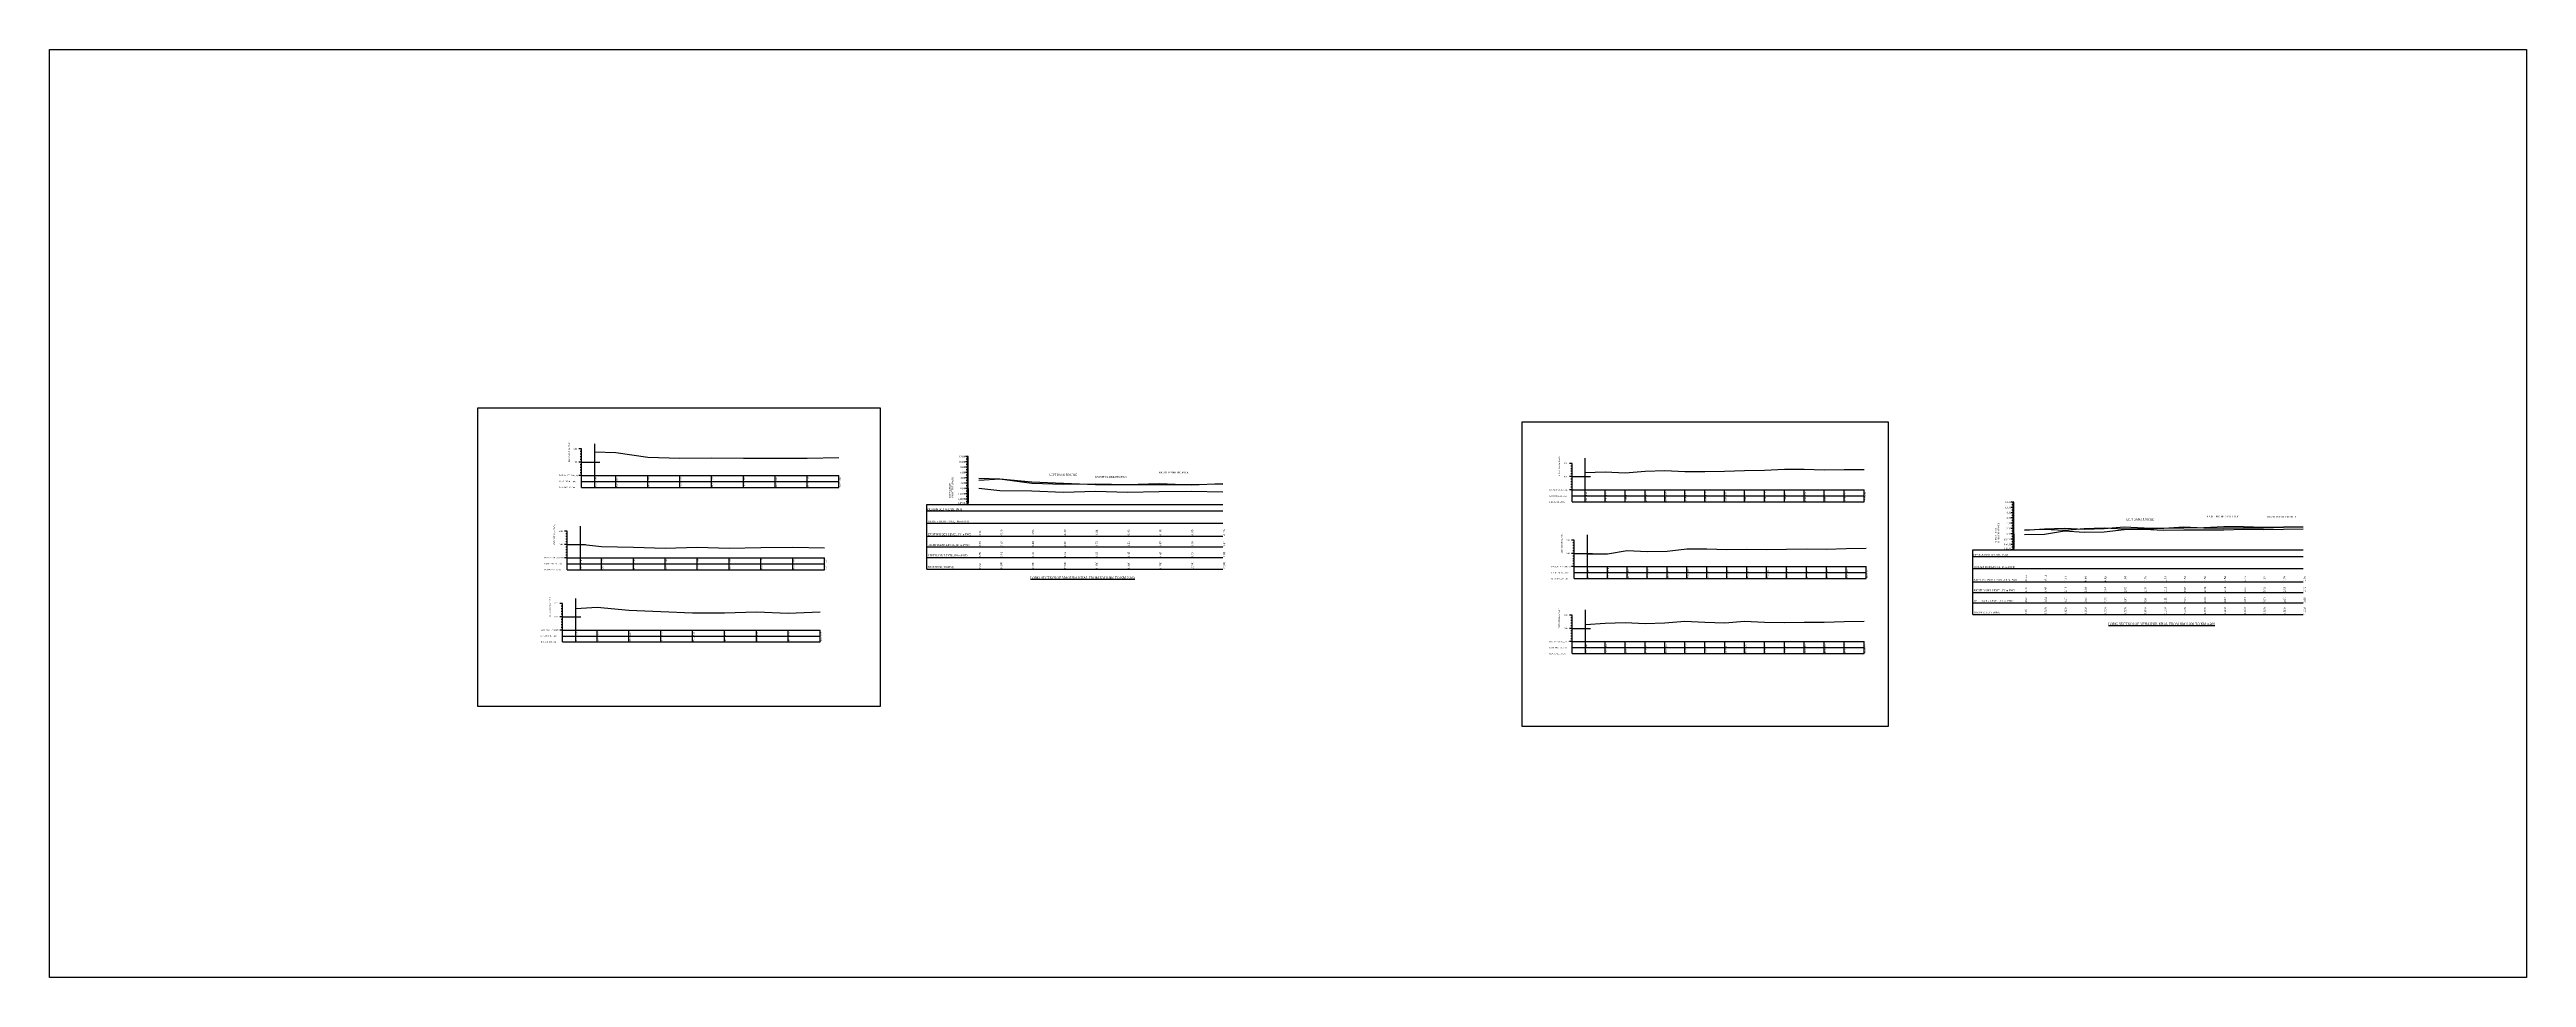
# Model space of a CAD drawing. Header units: metres. Extents: x -148477 to 168932, y -55673 to -2736.
# Drawn here: x -10640 to -9707, y -6251 to -5901 of the extents above; entities that cross this region are included whole.
import ezdxf
from ezdxf.enums import TextEntityAlignment as Align

# ---------------------------------------------------------------- set-up
doc = ezdxf.new("R2010")
doc.units = ezdxf.units.M
doc.styles.add('liza', font='times.ttf', dxfattribs={"height": 2})
doc.styles.get("Standard").update_dxf_attribs({"font": 'times.ttf'})

msp = doc.modelspace()

# ---------------------------------------------------------------- linework, layer by layer
at = {"color": 0, "linetype": 'Continuous', "lineweight": -3, "ltscale": 0.5}
for p, q in [((-10439.5178, -6051.7671), (-10440.5178, -6051.7671)), ((-10439.5178, -6052.7671), (-10440.0178, -6052.7671)), ((-10439.5178, -6053.7671), (-10440.0178, -6053.7671)), ((-10439.5178, -6054.7671), (-10440.0178, -6054.7671)), ((-10439.5178, -6066.2671), (-10439.5178, -6051.7671)), ((-10434.5178, -6061.7671), (-10434.5178, -6049.842)), ((-10061.3753, -6067.2292), (-10061.3753, -6055.3041)), ((-10439.5178, -6056.7671), (-10440.5178, -6056.7671)), ((-10439.5178, -6061.7671), (-10440.5178, -6061.7671)), ((-10439.5178, -6055.7671), (-10440.0178, -6055.7671)), ((-10439.5178, -6057.7671), (-10440.0178, -6057.7671)), ((-10439.5178, -6058.7671), (-10440.0178, -6058.7671)), ((-10439.5178, -6059.7671), (-10440.0178, -6059.7671)), ((-10439.5178, -6060.7671), (-10440.0178, -6060.7671)), ((-10439.5178, -6056.7671), (-10432.6054, -6056.7671)), ((-10439.5178, -6061.7671), (-10342.5178, -6061.7671)), ((-10439.5178, -6064.0171), (-10342.5178, -6064.0171)), ((-10434.5178, -6066.2671), (-10434.5178, -6061.7671)), ((-10426.5178, -6066.2671), (-10426.5178, -6061.7671)), ((-10414.5178, -6066.2671), (-10414.5178, -6061.7671)), ((-10402.5178, -6066.2671), (-10402.5178, -6061.7671)), ((-10390.5178, -6066.2671), (-10390.5178, -6061.7671)), ((-10378.5178, -6066.2671), (-10378.5178, -6061.7671)), ((-10366.5178, -6066.2671), (-10366.5178, -6061.7671)), ((-10354.5178, -6066.2671), (-10354.5178, -6061.7671)), ((-10342.5178, -6066.2671), (-10342.5178, -6061.7671)), ((-10066.3753, -6062.2292), (-10059.463, -6062.2292)), ((-10439.5178, -6066.2671), (-10342.5178, -6066.2671)), ((-10444.94, -6082.7756), (-10445.94, -6082.7756)), ((-10444.94, -6097.2756), (-10444.94, -6082.7756)), ((-10439.94, -6092.7756), (-10439.94, -6080.8505)), ((-10444.94, -6087.7756), (-10445.94, -6087.7756)), ((-10444.94, -6092.7756), (-10445.94, -6092.7756)), ((-10444.94, -6083.7756), (-10445.44, -6083.7756)), ((-10444.94, -6084.7756), (-10445.44, -6084.7756)), ((-10444.94, -6085.7756), (-10445.44, -6085.7756)), ((-10444.94, -6086.7756), (-10445.44, -6086.7756)), ((-10444.94, -6088.7756), (-10445.44, -6088.7756)), ((-10444.94, -6089.7756), (-10445.44, -6089.7756)), ((-10444.94, -6090.7756), (-10445.44, -6090.7756)), ((-10444.94, -6091.7756), (-10445.44, -6091.7756)), ((-10444.94, -6087.7756), (-10438.0277, -6087.7756)), ((-10444.94, -6092.7756), (-10347.94, -6092.7756)), ((-10439.94, -6097.2756), (-10439.94, -6092.7756)), ((-10431.94, -6097.2756), (-10431.94, -6092.7756)), ((-10419.94, -6097.2756), (-10419.94, -6092.7756)), ((-10407.94, -6097.2756), (-10407.94, -6092.7756)), ((-10395.94, -6097.2756), (-10395.94, -6092.7756)), ((-10383.94, -6097.2756), (-10383.94, -6092.7756)), ((-10371.94, -6097.2756), (-10371.94, -6092.7756)), ((-10359.94, -6097.2756), (-10359.94, -6092.7756)), ((-10347.94, -6097.2756), (-10347.94, -6092.7756)), ((-10065.5641, -6091.1197), (-10058.6518, -6091.1197)), ((-10060.5641, -6096.1197), (-10060.5641, -6084.1946)), ((-10444.94, -6095.0256), (-10347.94, -6095.0256)), ((-10444.94, -6097.2756), (-10347.94, -6097.2756)), ((-10446.6434, -6109.9925), (-10447.6434, -6109.9925)), ((-10446.6434, -6110.9925), (-10447.1434, -6110.9925)), ((-10446.6434, -6124.4925), (-10446.6434, -6109.9925)), ((-10441.6434, -6119.9925), (-10441.6434, -6108.0674)), ((-10446.6434, -6114.9925), (-10447.6434, -6114.9925)), ((-10446.6434, -6119.9925), (-10447.6434, -6119.9925)), ((-10446.6434, -6111.9925), (-10447.1434, -6111.9925)), ((-10446.6434, -6112.9925), (-10447.1434, -6112.9925)), ((-10446.6434, -6113.9925), (-10447.1434, -6113.9925)), ((-10446.6434, -6115.9925), (-10447.1434, -6115.9925)), ((-10446.6434, -6116.9925), (-10447.1434, -6116.9925)), ((-10446.6434, -6117.9925), (-10447.1434, -6117.9925)), ((-10446.6434, -6118.9925), (-10447.1434, -6118.9925)), ((-10446.6434, -6114.9925), (-10439.7311, -6114.9925)), ((-10446.6434, -6119.9925), (-10349.6434, -6119.9925)), ((-10441.6434, -6124.4925), (-10441.6434, -6119.9925)), ((-10433.6434, -6124.4925), (-10433.6434, -6119.9925)), ((-10421.6434, -6124.4925), (-10421.6434, -6119.9925)), ((-10409.6434, -6124.4925), (-10409.6434, -6119.9925)), ((-10397.6434, -6124.4925), (-10397.6434, -6119.9925)), ((-10385.6434, -6124.4925), (-10385.6434, -6119.9925)), ((-10373.6434, -6124.4925), (-10373.6434, -6119.9925)), ((-10361.6434, -6124.4925), (-10361.6434, -6119.9925)), ((-10349.6434, -6124.4925), (-10349.6434, -6119.9925)), ((-10066.3537, -6119.3587), (-10059.4413, -6119.3587)), ((-10061.3537, -6124.3587), (-10061.3537, -6112.4336)), ((-10446.6434, -6122.2425), (-10349.6434, -6122.2425)), ((-10446.6434, -6124.4925), (-10349.6434, -6124.4925))]:
    msp.add_line(p, q, dxfattribs=at)
at = {"color": 0, "lineweight": 30}
for p, q in [((-10293.8877, -6054.6683), (-10294.8877, -6054.6683)), ((-10293.8877, -6055.6683), (-10294.6377, -6055.6683)), ((-10293.8877, -6055.1683), (-10294.3877, -6055.1683)), ((-10293.8877, -6072.6683), (-10293.8877, -6054.6683)), ((-10293.8877, -6056.6683), (-10294.8877, -6056.6683)), ((-10293.8877, -6056.6683), (-10294.8877, -6056.6683)), ((-10293.8877, -6056.6683), (-10294.8877, -6056.6683)), ((-10293.8877, -6058.6683), (-10294.8877, -6058.6683)), ((-10293.8877, -6058.6683), (-10294.8877, -6058.6683)), ((-10293.8877, -6060.6683), (-10294.8877, -6060.6683)), ((-10293.8877, -6062.6683), (-10294.8877, -6062.6683)), ((-10293.8877, -6064.6683), (-10294.8877, -6064.6683)), ((-10293.8877, -6057.6683), (-10294.6377, -6057.6683)), ((-10293.8877, -6059.6683), (-10294.6377, -6059.6683)), ((-10293.8877, -6059.6683), (-10294.6377, -6059.6683)), ((-10293.8877, -6061.6683), (-10294.6377, -6061.6683)), ((-10293.8877, -6063.6683), (-10294.6377, -6063.6683)), ((-10293.8877, -6056.1683), (-10294.3877, -6056.1683)), ((-10293.8877, -6057.1683), (-10294.3877, -6057.1683)), ((-10293.8877, -6058.1683), (-10294.3877, -6058.1683)), ((-10293.8877, -6059.1683), (-10294.3877, -6059.1683)), ((-10293.8877, -6059.1683), (-10294.3877, -6059.1683)), ((-10293.8877, -6060.1683), (-10294.3877, -6060.1683)), ((-10293.8877, -6061.1683), (-10294.3877, -6061.1683)), ((-10293.8877, -6062.1683), (-10294.3877, -6062.1683)), ((-10293.8877, -6063.1683), (-10294.3877, -6063.1683)), ((-10293.8877, -6064.1683), (-10294.3877, -6064.1683)), ((-10309.3877, -6072.6683), (-10197.8749, -6072.6683)), ((-10293.8877, -6066.6683), (-10294.8877, -6066.6683)), ((-10293.8877, -6068.6683), (-10294.8877, -6068.6683)), ((-10293.8877, -6070.6683), (-10294.8877, -6070.6683)), ((-10293.8877, -6072.6683), (-10294.8877, -6072.6683)), ((-10293.8877, -6065.6683), (-10294.6377, -6065.6683)), ((-10293.8877, -6067.6683), (-10294.6377, -6067.6683)), ((-10293.8877, -6069.6683), (-10294.6377, -6069.6683)), ((-10293.8877, -6071.6683), (-10294.6377, -6071.6683)), ((-10293.8877, -6065.1683), (-10294.3877, -6065.1683)), ((-10293.8877, -6066.1683), (-10294.3877, -6066.1683)), ((-10293.8877, -6067.1683), (-10294.3877, -6067.1683)), ((-10293.8877, -6068.1683), (-10294.3877, -6068.1683)), ((-10293.8877, -6069.1683), (-10294.3877, -6069.1683)), ((-10293.8877, -6070.1683), (-10294.3877, -6070.1683)), ((-10293.8877, -6071.1683), (-10294.3877, -6071.1683)), ((-10293.8877, -6072.1683), (-10294.3877, -6072.1683)), ((-9899.8816, -6071.8029), (-9900.8816, -6071.8029)), ((-9899.8816, -6073.8029), (-9900.8816, -6073.8029)), ((-9899.8816, -6073.8029), (-9900.8816, -6073.8029)), ((-9899.8816, -6073.8029), (-9900.8816, -6073.8029)), ((-9899.8816, -6072.8029), (-9900.6316, -6072.8029)), ((-9899.8816, -6072.3029), (-9900.3816, -6072.3029)), ((-9899.8816, -6073.3029), (-9900.3816, -6073.3029)), ((-9899.8816, -6074.3029), (-9900.3816, -6074.3029)), ((-9899.8816, -6089.8029), (-9899.8816, -6071.8029)), ((-10309.3877, -6075.163), (-10197.8749, -6075.163)), ((-10309.1934, -6079.7155), (-10197.8749, -6079.7155)), ((-9899.8816, -6075.8029), (-9900.8816, -6075.8029)), ((-9899.8816, -6075.8029), (-9900.8816, -6075.8029)), ((-9899.8816, -6077.8029), (-9900.8816, -6077.8029)), ((-9899.8816, -6079.8029), (-9900.8816, -6079.8029)), ((-9899.8816, -6081.8029), (-9900.8816, -6081.8029)), ((-9899.8816, -6074.8029), (-9900.6316, -6074.8029)), ((-9899.8816, -6076.8029), (-9900.6316, -6076.8029)), ((-9899.8816, -6076.8029), (-9900.6316, -6076.8029)), ((-9899.8816, -6078.8029), (-9900.6316, -6078.8029)), ((-9899.8816, -6080.8029), (-9900.6316, -6080.8029)), ((-9899.8816, -6082.8029), (-9900.6316, -6082.8029)), ((-9899.8816, -6075.3029), (-9900.3816, -6075.3029)), ((-9899.8816, -6076.3029), (-9900.3816, -6076.3029)), ((-9899.8816, -6076.3029), (-9900.3816, -6076.3029)), ((-9899.8816, -6077.3029), (-9900.3816, -6077.3029)), ((-9899.8816, -6078.3029), (-9900.3816, -6078.3029)), ((-9899.8816, -6079.3029), (-9900.3816, -6079.3029)), ((-9899.8816, -6080.3029), (-9900.3816, -6080.3029)), ((-9899.8816, -6081.3029), (-9900.3816, -6081.3029)), ((-9899.8816, -6082.3029), (-9900.3816, -6082.3029)), ((-9899.8816, -6083.3029), (-9900.3816, -6083.3029)), ((-9915.3816, -6089.8029), (-9790.8787, -6089.8029)), ((-9915.3816, -6092.2975), (-9790.8787, -6092.2975)), ((-9899.8816, -6083.8029), (-9900.8816, -6083.8029)), ((-9899.8816, -6085.8029), (-9900.8816, -6085.8029)), ((-9899.8816, -6087.8029), (-9900.8816, -6087.8029)), ((-9899.8816, -6089.8029), (-9900.8816, -6089.8029)), ((-9899.8816, -6084.8029), (-9900.6316, -6084.8029)), ((-9899.8816, -6086.8029), (-9900.6316, -6086.8029)), ((-9899.8816, -6088.8029), (-9900.6316, -6088.8029)), ((-9899.8816, -6084.3029), (-9900.3816, -6084.3029)), ((-9899.8816, -6085.3029), (-9900.3816, -6085.3029)), ((-9899.8816, -6086.3029), (-9900.3816, -6086.3029)), ((-9899.8816, -6087.3029), (-9900.3816, -6087.3029)), ((-9899.8816, -6088.3029), (-9900.3816, -6088.3029)), ((-9899.8816, -6089.3029), (-9900.3816, -6089.3029)), ((-10309.3877, -6097.0683), (-10197.8749, -6097.0683)), ((-9915.1874, -6096.85), (-9790.8787, -6096.85)), ((-9915.3816, -6114.2029), (-9790.8787, -6114.2029))]:
    msp.add_line(p, q, dxfattribs=at)
at = {"linetype": 'Continuous', "lineweight": -3, "ltscale": 0.5}
for p, q in [((-10066.3753, -6057.2292), (-10067.3753, -6057.2292)), ((-10066.3753, -6062.2292), (-10067.3753, -6062.2292)), ((-10066.3753, -6058.2292), (-10066.8753, -6058.2292)), ((-10066.3753, -6059.2292), (-10066.8753, -6059.2292)), ((-10066.3753, -6060.2292), (-10066.8753, -6060.2292)), ((-10066.3753, -6061.2292), (-10066.8753, -6061.2292)), ((-10066.3753, -6063.2292), (-10066.8753, -6063.2292)), ((-10066.3753, -6064.2292), (-10066.8753, -6064.2292)), ((-10066.3753, -6071.7292), (-10066.3753, -6057.2292)), ((-10066.3753, -6067.2292), (-10067.3753, -6067.2292)), ((-10066.3753, -6065.2292), (-10066.8753, -6065.2292)), ((-10066.3753, -6066.2292), (-10066.8753, -6066.2292)), ((-10066.3753, -6067.2292), (-9956.3753, -6067.2292)), ((-10066.3753, -6069.4792), (-9956.3753, -6069.4792)), ((-10066.3753, -6071.7292), (-9956.3753, -6071.7292)), ((-10061.3753, -6071.7292), (-10061.3753, -6067.2292)), ((-10053.8753, -6071.7292), (-10053.8753, -6067.2292)), ((-10046.3753, -6071.7292), (-10046.3753, -6067.2292)), ((-10038.8753, -6071.7292), (-10038.8753, -6067.2292)), ((-10031.3753, -6071.7292), (-10031.3753, -6067.2292)), ((-10023.8753, -6071.7292), (-10023.8753, -6067.2292)), ((-10016.3753, -6071.7292), (-10016.3753, -6067.2292)), ((-10008.8753, -6071.7292), (-10008.8753, -6067.2292)), ((-10001.3753, -6071.7292), (-10001.3753, -6067.2292)), ((-9993.8753, -6071.7292), (-9993.8753, -6067.2292)), ((-9986.3753, -6071.7292), (-9986.3753, -6067.2292)), ((-9978.8753, -6071.7292), (-9978.8753, -6067.2292)), ((-9971.3753, -6071.7292), (-9971.3753, -6067.2292)), ((-9963.8753, -6071.7292), (-9963.8753, -6067.2292)), ((-9956.3753, -6071.7292), (-9956.3753, -6067.2292)), ((-10065.5641, -6086.1197), (-10066.5641, -6086.1197)), ((-10065.5641, -6091.1197), (-10066.5641, -6091.1197)), ((-10065.5641, -6087.1197), (-10066.0641, -6087.1197)), ((-10065.5641, -6088.1197), (-10066.0641, -6088.1197)), ((-10065.5641, -6089.1197), (-10066.0641, -6089.1197)), ((-10065.5641, -6090.1197), (-10066.0641, -6090.1197)), ((-10065.5641, -6092.1197), (-10066.0641, -6092.1197)), ((-10065.5641, -6100.6197), (-10065.5641, -6086.1197)), ((-10065.5641, -6096.1197), (-10066.5641, -6096.1197)), ((-10065.5641, -6093.1197), (-10066.0641, -6093.1197)), ((-10065.5641, -6094.1197), (-10066.0641, -6094.1197)), ((-10065.5641, -6095.1197), (-10066.0641, -6095.1197)), ((-10065.5641, -6096.1197), (-9955.5641, -6096.1197)), ((-10065.5641, -6098.3697), (-9955.5641, -6098.3697)), ((-10065.5641, -6100.6197), (-9955.5641, -6100.6197)), ((-10060.5641, -6100.6197), (-10060.5641, -6096.1197)), ((-10053.0641, -6100.6197), (-10053.0641, -6096.1197)), ((-10045.5641, -6100.6197), (-10045.5641, -6096.1197)), ((-10038.0641, -6100.6197), (-10038.0641, -6096.1197)), ((-10030.5641, -6100.6197), (-10030.5641, -6096.1197)), ((-10023.0641, -6100.6197), (-10023.0641, -6096.1197)), ((-10015.5641, -6100.6197), (-10015.5641, -6096.1197)), ((-10008.0641, -6100.6197), (-10008.0641, -6096.1197)), ((-10000.5641, -6100.6197), (-10000.5641, -6096.1197)), ((-9993.0641, -6100.6197), (-9993.0641, -6096.1197)), ((-9985.5641, -6100.6197), (-9985.5641, -6096.1197)), ((-9978.0641, -6100.6197), (-9978.0641, -6096.1197)), ((-9970.5641, -6100.6197), (-9970.5641, -6096.1197)), ((-9963.0641, -6100.6197), (-9963.0641, -6096.1197)), ((-9955.5641, -6100.6197), (-9955.5641, -6096.1197)), ((-10066.3537, -6114.3587), (-10067.3537, -6114.3587)), ((-10066.3537, -6119.3587), (-10067.3537, -6119.3587)), ((-10066.3537, -6115.3587), (-10066.8537, -6115.3587)), ((-10066.3537, -6116.3587), (-10066.8537, -6116.3587)), ((-10066.3537, -6117.3587), (-10066.8537, -6117.3587)), ((-10066.3537, -6118.3587), (-10066.8537, -6118.3587)), ((-10066.3537, -6120.3587), (-10066.8537, -6120.3587)), ((-10066.3537, -6128.8587), (-10066.3537, -6114.3587)), ((-10066.3537, -6124.3587), (-10067.3537, -6124.3587)), ((-10066.3537, -6121.3587), (-10066.8537, -6121.3587)), ((-10066.3537, -6122.3587), (-10066.8537, -6122.3587)), ((-10066.3537, -6123.3587), (-10066.8537, -6123.3587)), ((-10066.3537, -6124.3587), (-9956.3537, -6124.3587)), ((-10066.3537, -6126.6087), (-9956.3537, -6126.6087)), ((-10066.3537, -6128.8587), (-9956.3537, -6128.8587)), ((-10061.3537, -6128.8587), (-10061.3537, -6124.3587)), ((-10053.8537, -6128.8587), (-10053.8537, -6124.3587)), ((-10046.3537, -6128.8587), (-10046.3537, -6124.3587)), ((-10038.8537, -6128.8587), (-10038.8537, -6124.3587)), ((-10031.3537, -6128.8587), (-10031.3537, -6124.3587)), ((-10023.8537, -6128.8587), (-10023.8537, -6124.3587)), ((-10016.3537, -6128.8587), (-10016.3537, -6124.3587)), ((-10008.8537, -6128.8587), (-10008.8537, -6124.3587)), ((-10001.3537, -6128.8587), (-10001.3537, -6124.3587)), ((-9993.8537, -6128.8587), (-9993.8537, -6124.3587)), ((-9986.3537, -6128.8587), (-9986.3537, -6124.3587)), ((-9978.8537, -6128.8587), (-9978.8537, -6124.3587)), ((-9971.3537, -6128.8587), (-9971.3537, -6124.3587)), ((-9963.8537, -6128.8587), (-9963.8537, -6124.3587)), ((-9956.3537, -6128.8587), (-9956.3537, -6124.3587))]:
    msp.add_line(p, q, dxfattribs=at)
at = {"lineweight": 30}
for p, q in [((-10309.3877, -6097.0683), (-10309.3877, -6072.6683)), ((-10293.8877, -6066.6683), (-10293.8877, -6072.0983)), ((-10309.3877, -6084.6683), (-10197.8749, -6084.6683)), ((-10309.3877, -6088.6683), (-10197.8749, -6088.6683)), ((-10309.3877, -6092.6683), (-10197.8749, -6092.6683)), ((-9915.3816, -6114.2029), (-9915.3816, -6089.8029)), ((-9899.8816, -6083.8029), (-9899.8816, -6089.2329)), ((-9915.3816, -6101.8029), (-9790.8787, -6101.8029)), ((-9915.3816, -6105.8029), (-9790.8787, -6105.8029)), ((-9915.3816, -6109.8029), (-9790.8787, -6109.8029))]:
    msp.add_line(p, q, dxfattribs=at)
at = {"linetype": 'Continuous', "lineweight": -3, "ltscale": 0.5}
for points in [[(-10639.9079, -5901.3916), (-9706.8183, -5901.3916), (-9706.8183, -6250.8278), (-10639.9079, -6250.8278)], [(-10478.5315, -6036.3573), (-10327.0009, -6036.3573), (-10327.0009, -6148.7845), (-10478.5315, -6148.7845)], [(-10085.0867, -6041.551), (-9947.3316, -6041.551), (-9947.3316, -6156.3501), (-10085.0867, -6156.3501)]]:
    msp.add_lwpolyline(points, close=True, dxfattribs=at)
at = {"color": 2, "linetype": 'Continuous', "lineweight": -3, "ltscale": 0.5}
for points in [[(-10434.5178, -6052.8771), (-10426.5178, -6053.1581), (-10414.5178, -6054.8371), (-10402.5178, -6055.2211), (-10390.5178, -6055.0841), (-10378.5178, -6055.3131), (-10366.5178, -6055.3171), (-10354.5178, -6055.2411), (-10342.5178, -6055.0821)], [(-10289.8849, -6062.7783), (-10281.8849, -6063.0593), (-10269.8849, -6064.7383), (-10257.8849, -6065.1223), (-10245.8849, -6064.9853), (-10233.8849, -6065.2143), (-10221.8849, -6065.2183), (-10209.8849, -6065.1423), (-10197.8849, -6064.9833)], [(-10061.3753, -6060.6392), (-10053.8753, -6060.3892), (-10046.3753, -6060.7822), (-10038.8753, -6060.1962), (-10031.3753, -6059.9392), (-10023.8753, -6060.2812), (-10016.3753, -6060.3192), (-10008.8753, -6060.1192), (-10001.3753, -6059.8812), (-9993.8753, -6059.8512), (-9986.3753, -6059.3982), (-9978.8753, -6059.3892), (-9971.3753, -6059.6992), (-9963.8753, -6059.5422), (-9956.3753, -6059.5532)], [(-9895.8789, -6082.2129), (-9888.3789, -6081.9629), (-9880.8789, -6082.3559), (-9873.3789, -6081.7699), (-9865.8789, -6081.5129), (-9858.3789, -6081.8549), (-9850.8789, -6081.8929), (-9843.3789, -6081.6929), (-9835.8789, -6081.4549), (-9828.3789, -6081.4249), (-9820.8789, -6080.9719), (-9813.3789, -6080.9629), (-9805.8789, -6081.2729), (-9798.3789, -6081.1159), (-9790.8789, -6081.1269)]]:
    msp.add_lwpolyline(points, dxfattribs=at)
at = {"color": 0, "lineweight": 30}
for points in [[(-10298.8877, -6070.3683, 0, 0, 0), (-10298.8877, -6062.6217, 0.2767, 0, 0), (-10298.8877, -6062.0683, 0, 0, 0)], [(-9904.8816, -6087.5029, 0, 0, 0), (-9904.8816, -6079.7562, 0.2767, 0, 0), (-9904.8816, -6079.2029, 0, 0, 0)]]:
    msp.add_lwpolyline(points, format="xyseb", dxfattribs=at)
at = {"color": 6, "linetype": 'Continuous', "lineweight": -3, "ltscale": 0.5}
for points in [[(-10289.8849, -6063.5803), (-10281.8849, -6063.0793), (-10269.8849, -6064.1773), (-10257.8849, -6064.6723), (-10245.8849, -6065.1353), (-10233.8849, -6065.1483), (-10221.8849, -6064.8473), (-10209.8849, -6065.2923), (-10197.8849, -6064.8233)], [(-9895.8789, -6082.3329), (-9888.3789, -6081.8689), (-9880.8789, -6081.6229), (-9873.3789, -6081.9599), (-9865.8789, -6081.7819), (-9858.3789, -6081.1449), (-9850.8789, -6081.4729), (-9843.3789, -6081.6909), (-9835.8789, -6081.1349), (-9828.3789, -6081.4649), (-9820.8789, -6081.6629), (-9813.3789, -6081.5329), (-9805.8789, -6081.4889), (-9798.3789, -6081.2259), (-9790.8789, -6081.1069)], [(-10441.6434, -6111.9045), (-10433.6434, -6111.4035), (-10421.6434, -6112.5015), (-10409.6434, -6112.9965), (-10397.6434, -6113.4595), (-10385.6434, -6113.4725), (-10373.6434, -6113.1715), (-10361.6434, -6113.6165), (-10349.6434, -6113.1475)], [(-10061.3537, -6117.8887), (-10053.8537, -6117.4247), (-10046.3537, -6117.1787), (-10038.8537, -6117.5157), (-10031.3537, -6117.3377), (-10023.8537, -6116.7007), (-10016.3537, -6117.0287), (-10008.8537, -6117.2467), (-10001.3537, -6116.6907), (-9993.8537, -6117.0207), (-9986.3537, -6117.2187), (-9978.8537, -6117.0887), (-9971.3537, -6117.0447), (-9963.8537, -6116.7817), (-9956.3537, -6116.6627)]]:
    msp.add_lwpolyline(points, dxfattribs=at)
at = {"color": 2, "lineweight": 30}
for points in [[(-10263.2826, -6061.5066, 0, 0, 0), (-10263.9877, -6061.5062, 0, 0, 0), (-10264.5419, -6063.8559, 0.2996, 0, 0), (-10264.8188, -6064.9379, 0, 0, 0)], [(-9857.5959, -6078.321, 0, 0, 0), (-9858.3009, -6078.3206, 0, 0, 0), (-9858.8552, -6080.6703, 0.2996, 0, 0), (-9859.132, -6081.7523, 0, 0, 0)]]:
    msp.add_lwpolyline(points, format="xyseb", dxfattribs=at)
at = {"color": 4, "lineweight": 30}
for points in [[(-10246.1027, -6062.4348, 0, 0, 0), (-10246.9746, -6062.4155, 0, 0, 0), (-10247.9502, -6066.5452, 0.2996, 0, 0), (-10248.2437, -6067.7945, 0, 0, 0)], [(-9827.3647, -6077.3178, 0, 0, 0), (-9828.2366, -6077.2985, 0, 0, 0), (-9829.2122, -6081.4282, 0.2996, 0, 0), (-9829.5057, -6082.6775, 0, 0, 0)]]:
    msp.add_lwpolyline(points, format="xyseb", dxfattribs=at)
at = {"color": 6, "lineweight": 30}
for points in [[(-10222.1637, -6060.643, 0, 0, 0), (-10223.32, -6060.6492, 0, 0, 0), (-10223.9395, -6063.6404, 0.2996, 0, 0), (-10224.1687, -6064.7758, 0, 0, 0)], [(-9804.7378, -6077.4044, 0, 0, 0), (-9805.8941, -6077.4106, 0, 0, 0), (-9806.5136, -6080.4018, 0.2996, 0, 0), (-9806.7428, -6081.5372, 0, 0, 0)]]:
    msp.add_lwpolyline(points, format="xyseb", dxfattribs=at)
at = {"color": 4, "linetype": 'Continuous', "lineweight": -3, "ltscale": 0.5}
for points in [[(-10289.8849, -6066.5503), (-10281.8849, -6067.4293), (-10269.8849, -6067.6273), (-10257.8849, -6068.0723), (-10245.8849, -6067.7053), (-10233.8849, -6068.0953), (-10221.8849, -6067.8453), (-10209.8849, -6067.7223), (-10197.8849, -6067.9233)], [(-10439.94, -6087.6576), (-10431.94, -6088.5366), (-10419.94, -6088.7346), (-10407.94, -6089.1796), (-10395.94, -6088.8126), (-10383.94, -6089.2026), (-10371.94, -6088.9526), (-10359.94, -6088.8296), (-10347.94, -6089.0306)]]:
    msp.add_lwpolyline(points, dxfattribs=at)
at = {"color": 3, "linetype": 'Continuous', "lineweight": -3, "ltscale": 0.5}
for points in [[(-9895.8789, -6083.9569), (-9888.3789, -6083.9389), (-9880.8789, -6082.6959), (-9873.3789, -6083.1599), (-9865.8789, -6082.9719), (-9858.3789, -6082.1229), (-9850.8789, -6082.0409), (-9843.3789, -6082.3709), (-9835.8789, -6082.2249), (-9828.3789, -6082.3049), (-9820.8789, -6082.2619), (-9813.3789, -6082.0529), (-9805.8789, -6082.1789), (-9798.3789, -6082.0159), (-9790.8789, -6081.8569)], [(-10060.5641, -6091.2737), (-10053.0641, -6091.2557), (-10045.5641, -6090.0127), (-10038.0641, -6090.4767), (-10030.5641, -6090.2887), (-10023.0641, -6089.4397), (-10015.5641, -6089.3577), (-10008.0641, -6089.6877), (-10000.5641, -6089.5417), (-9993.0641, -6089.6217), (-9985.5641, -6089.5787), (-9978.0641, -6089.3697), (-9970.5641, -6089.4957), (-9963.0641, -6089.3327), (-9955.5641, -6089.1737)]]:
    msp.add_lwpolyline(points, dxfattribs=at)

# ---------------------------------------------------------------- texts
at = {"color": 0, "lineweight": 30}
for s, p in [('12.00', (-10294.9877, -6054.9933)), ('10.00', (-10294.9877, -6056.9933)), ('4.00', (-10294.9877, -6062.9933)), ('8.00', (-10294.9877, -6058.9933)), ('6.00', (-10294.9877, -6060.9933)), ('2.00', (-10294.9877, -6064.9933)), ('(-)2.00', (-10294.9877, -6068.9933)), ('(-)4.00', (-10294.9877, -6070.9183)), ('(-)6.00', (-10294.9877, -6072.4527)), ('0.00', (-10294.9877, -6066.9933)), ('12.00', (-9900.9816, -6072.1279)), ('10.00', (-9900.9816, -6074.1279)), ('4.00', (-9900.9816, -6080.1279)), ('8.00', (-9900.9816, -6076.1279)), ('0.00', (-9900.9816, -6084.1279)), ('6.00', (-9900.9816, -6078.1279)), ('2.00', (-9900.9816, -6082.1279)), ('(-)2.00', (-9900.9816, -6086.1279)), ('(-)4.00', (-9900.9816, -6088.0529)), ('(-)6.00', (-9900.9816, -6089.5873))]:
    msp.add_text(s, height=0.65, dxfattribs=at).set_placement(p, align=Align.RIGHT)
for s, p in [('ELEVATION', (-10300.3877, -6070.2383)), ('IN METRE (PWD)', (-10299.3877, -6070.2383)), ('ELEVATION', (-9906.3816, -6087.3729)), ('IN METRE (PWD)', (-9905.3816, -6087.3729))]:
    msp.add_text(s, height=0.65, rotation=90, dxfattribs=at).set_placement(p)
at = {"color": 0, "linetype": 'Continuous', "lineweight": -3, "ltscale": 0.5, "attachment_point": 1, "rotation": 90, "style": 'liza'}
for s, insert, char_height, width in [('ELEVATION (m PWD)', (-10444.5178, -6056.7671), 0.5, 10), ('3.89', (-10434.4178, -6063.9171), 0.5, 2.15), ('0.00', (-10434.4178, -6066.1671), 0.5, 2.15), ('8.00', (-10426.4178, -6066.1671), 0.5, 2.15), ('3.61', (-10426.4178, -6063.9171), 0.5, 2.15), ('20.00', (-10414.4178, -6066.1671), 0.5, 2.15), ('1.93', (-10414.4178, -6063.9171), 0.5, 2.15), ('32.00', (-10402.4178, -6066.1671), 0.5, 2.15), ('1.55', (-10402.4178, -6063.9171), 0.5, 2.15), ('1.68', (-10390.4178, -6063.9171), 0.5, 2.15), ('44.00', (-10390.4178, -6066.1671), 0.5, 2.15), ('56.00', (-10378.4178, -6066.1671), 0.5, 2.15), ('1.45', (-10378.4178, -6063.9171), 0.5, 2.15), ('68.00', (-10366.4178, -6066.1671), 0.5, 2.15), ('1.45', (-10366.4178, -6063.9171), 0.5, 2.15), ('80.00', (-10354.4178, -6066.1671), 0.5, 2.15), ('1.53', (-10354.4178, -6063.9171), 0.5, 2.15), ('1.68', (-10342.4178, -6063.9171), 0.5, 2.15), ('92.00', (-10342.4178, -6066.1671), 0.5, 2.15), ('ELEVATION (m PWD)', (-10449.94, -6087.7756), 0.5, 10), ('0.12', (-10289.7849, -6084.5683), 0.75, 3.225), ('-0.76', (-10281.7849, -6084.5683), 0.75, 3.225), ('-0.96', (-10269.7849, -6084.5683), 0.75, 3.225), ('-1.40', (-10257.7849, -6084.5683), 0.75, 3.225), ('-1.04', (-10245.7849, -6084.5683), 0.75, 3.225), ('-1.43', (-10233.7849, -6084.5683), 0.75, 3.225), ('-1.18', (-10221.7849, -6084.5683), 0.75, 3.225), ('-1.05', (-10209.7849, -6084.5683), 0.75, 3.225), ('-1.26', (-10197.7849, -6084.5683), 0.75, 3.225), ('3.09', (-10289.7849, -6088.5683), 0.75, 3.225), ('3.89', (-10289.7849, -6092.5683), 0.75, 3.225), ('3.59', (-10281.7849, -6088.5683), 0.75, 3.225), ('3.61', (-10281.7849, -6092.5683), 0.75, 3.225), ('2.49', (-10269.7849, -6088.5683), 0.75, 3.225), ('1.93', (-10269.7849, -6092.5683), 0.75, 3.225), ('2.00', (-10257.7849, -6088.5683), 0.75, 3.225), ('1.55', (-10257.7849, -6092.5683), 0.75, 3.225), ('1.68', (-10245.7849, -6092.5683), 0.75, 3.225), ('1.53', (-10245.7849, -6088.5683), 0.75, 3.225), ('1.52', (-10233.7849, -6088.5683), 0.75, 3.225), ('1.45', (-10233.7849, -6092.5683), 0.75, 3.225), ('1.82', (-10221.7849, -6088.5683), 0.75, 3.225), ('1.45', (-10221.7849, -6092.5683), 0.75, 3.225), ('1.38', (-10209.7849, -6088.5683), 0.75, 3.225), ('1.53', (-10209.7849, -6092.5683), 0.75, 3.225), ('1.84', (-10197.7849, -6088.5683), 0.75, 3.225), ('1.68', (-10197.7849, -6092.5683), 0.75, 3.225), ('0.12', (-10439.84, -6094.9256), 0.5, 2.15), ('0.00', (-10439.84, -6097.1756), 0.5, 2.15), ('-0.76', (-10431.84, -6094.9256), 0.5, 2.15), ('8.00', (-10431.84, -6097.1756), 0.5, 2.15), ('-0.96', (-10419.84, -6094.9256), 0.5, 2.15), ('20.00', (-10419.84, -6097.1756), 0.5, 2.15), ('-1.40', (-10407.84, -6094.9256), 0.5, 2.15), ('32.00', (-10407.84, -6097.1756), 0.5, 2.15), ('-1.04', (-10395.84, -6094.9256), 0.5, 2.15), ('44.00', (-10395.84, -6097.1756), 0.5, 2.15), ('56.00', (-10383.84, -6097.1756), 0.5, 2.15), ('-1.43', (-10383.84, -6094.9256), 0.5, 2.15), ('-1.18', (-10371.84, -6094.9256), 0.5, 2.15), ('68.00', (-10371.84, -6097.1756), 0.5, 2.15), ('-1.05', (-10359.84, -6094.9256), 0.5, 2.15), ('80.00', (-10359.84, -6097.1756), 0.5, 2.15), ('92.00', (-10347.84, -6097.1756), 0.5, 2.15), ('-1.26', (-10347.84, -6094.9256), 0.5, 2.15), ('0.00', (-10289.7849, -6096.9683), 0.75, 3.225), ('0.200', (-10281.7849, -6096.9683), 0.75, 3.225), ('0.500', (-10269.7849, -6096.9683), 0.75, 3.225), ('0.800', (-10257.7849, -6096.9683), 0.75, 3.225), ('1.100', (-10245.7849, -6096.9683), 0.75, 3.225), ('1.400', (-10233.7849, -6096.9683), 0.75, 3.225), ('1.700', (-10221.7849, -6096.9683), 0.75, 3.225), ('2.000', (-10209.7849, -6096.9683), 0.75, 3.225), ('2.300', (-10197.7849, -6096.9683), 0.75, 3.225), ('-0.15', (-9895.7789, -6101.7029), 0.75, 3.225), ('-0.14', (-9888.2789, -6101.7029), 0.75, 3.225), ('1.11', (-9880.7789, -6101.7029), 0.75, 3.225), ('0.64', (-9873.2789, -6101.7029), 0.75, 3.225), ('0.83', (-9865.7789, -6101.7029), 0.75, 3.225), ('1.68', (-9858.2789, -6101.7029), 0.75, 3.225), ('1.76', (-9850.7789, -6101.7029), 0.75, 3.225), ('1.43', (-9843.2789, -6101.7029), 0.75, 3.225), ('1.58', (-9835.7789, -6101.7029), 0.75, 3.225), ('1.50', (-9828.2789, -6101.7029), 0.75, 3.225), ('1.54', (-9820.7789, -6101.7029), 0.75, 3.225), ('1.75', (-9813.2789, -6101.7029), 0.75, 3.225), ('1.62', (-9805.7789, -6101.7029), 0.75, 3.225), ('1.79', (-9798.2789, -6101.7029), 0.75, 3.225), ('1.95', (-9790.7789, -6101.7029), 0.75, 3.225), ('ELEVATION (m PWD)', (-10451.6434, -6114.9925), 0.5, 10), ('1.59', (-9895.7789, -6109.7029), 0.75, 3.225), ('1.47', (-9895.7789, -6105.7029), 0.75, 3.225), ('1.84', (-9888.2789, -6109.7029), 0.75, 3.225), ('0.300', (-9888.2789, -6114.1029), 0.75, 3.225), ('1.93', (-9888.2789, -6105.7029), 0.75, 3.225), ('2.18', (-9880.7789, -6105.7029), 0.75, 3.225), ('0.600', (-9880.7789, -6114.1029), 0.75, 3.225), ('1.45', (-9880.7789, -6109.7029), 0.75, 3.225), ('1.84', (-9873.2789, -6105.7029), 0.75, 3.225), ('2.03', (-9873.2789, -6109.7029), 0.75, 3.225), ('0.900', (-9873.2789, -6114.1029), 0.75, 3.225), ('2.02', (-9865.7789, -6105.7029), 0.75, 3.225), ('1.200', (-9865.7789, -6114.1029), 0.75, 3.225), ('2.29', (-9865.7789, -6109.7029), 0.75, 3.225), ('1.500', (-9858.2789, -6114.1029), 0.75, 3.225), ('2.66', (-9858.2789, -6105.7029), 0.75, 3.225), ('1.95', (-9858.2789, -6109.7029), 0.75, 3.225), ('1.800', (-9850.7789, -6114.1029), 0.75, 3.225), ('2.33', (-9850.7789, -6105.7029), 0.75, 3.225), ('1.91', (-9850.7789, -6109.7029), 0.75, 3.225), ('2.100', (-9843.2789, -6114.1029), 0.75, 3.225), ('2.11', (-9843.2789, -6105.7029), 0.75, 3.225), ('2.11', (-9843.2789, -6109.7029), 0.75, 3.225), ('2.400', (-9835.7789, -6114.1029), 0.75, 3.225), ('2.67', (-9835.7789, -6105.7029), 0.75, 3.225), ('2.35', (-9835.7789, -6109.7029), 0.75, 3.225), ('2.38', (-9828.2789, -6109.7029), 0.75, 3.225), ('2.700', (-9828.2789, -6114.1029), 0.75, 3.225), ('2.34', (-9828.2789, -6105.7029), 0.75, 3.225), ('2.83', (-9820.7789, -6109.7029), 0.75, 3.225), ('3.000', (-9820.7789, -6114.1029), 0.75, 3.225), ('2.14', (-9820.7789, -6105.7029), 0.75, 3.225), ('2.84', (-9813.2789, -6109.7029), 0.75, 3.225), ('3.300', (-9813.2789, -6114.1029), 0.75, 3.225), ('2.27', (-9813.2789, -6105.7029), 0.75, 3.225), ('3.600', (-9805.7789, -6114.1029), 0.75, 3.225), ('2.31', (-9805.7789, -6105.7029), 0.75, 3.225), ('2.53', (-9805.7789, -6109.7029), 0.75, 3.225), ('2.58', (-9798.2789, -6105.7029), 0.75, 3.225), ('3.900', (-9798.2789, -6114.1029), 0.75, 3.225), ('2.69', (-9798.2789, -6109.7029), 0.75, 3.225), ('2.70', (-9790.7789, -6105.7029), 0.75, 3.225), ('2.68', (-9790.7789, -6109.7029), 0.75, 3.225), ('4.200', (-9790.7789, -6114.1029), 0.75, 3.225), ('3.09', (-10441.5434, -6122.1425), 0.5, 2.15), ('3.59', (-10433.5434, -6122.1425), 0.5, 2.15), ('2.49', (-10421.5434, -6122.1425), 0.5, 2.15), ('2.00', (-10409.5434, -6122.1425), 0.5, 2.15), ('1.53', (-10397.5434, -6122.1425), 0.5, 2.15), ('1.52', (-10385.5434, -6122.1425), 0.5, 2.15), ('1.82', (-10373.5434, -6122.1425), 0.5, 2.15), ('1.38', (-10361.5434, -6122.1425), 0.5, 2.15), ('1.84', (-10349.5434, -6122.1425), 0.5, 2.15), ('0.00', (-9895.7789, -6114.1029), 0.75, 3.225), ('0.00', (-10441.5434, -6124.3925), 0.5, 2.15), ('8.00', (-10433.5434, -6124.3925), 0.5, 2.15), ('20.00', (-10421.5434, -6124.3925), 0.5, 2.15), ('32.00', (-10409.5434, -6124.3925), 0.5, 2.15), ('44.00', (-10397.5434, -6124.3925), 0.5, 2.15), ('56.00', (-10385.5434, -6124.3925), 0.5, 2.15), ('68.00', (-10373.5434, -6124.3925), 0.5, 2.15), ('80.00', (-10361.5434, -6124.3925), 0.5, 2.15), ('92.00', (-10349.5434, -6124.3925), 0.5, 2.15)]:
    msp.add_mtext(s, dxfattribs=dict(at, insert=insert, char_height=char_height, width=width))
at = {"color": 0, "linetype": 'Continuous', "lineweight": -3, "ltscale": 0.5, "char_height": 0.5, "attachment_point": 1, "style": 'liza'}
for s, insert, width in [('5.00', (-10442.5178, -6051.5171), 2), ('DATUM AT -5.00 (m)', (-10448.0178, -6061.5171), 7.5), ('EXISTING R.L. (m)', (-10448.0178, -6063.7671), 7.5), ('0.00', (-10442.5178, -6056.5171), 2), ('DISTANCE IN (m)', (-10448.0178, -6066.0171), 7.5), ('5.00', (-10447.94, -6082.5256), 2), ('DATUM AT -5.00 (m)', (-10453.44, -6092.5256), 7.5), ('0.00', (-10447.94, -6087.5256), 2), ('EXISTING R.L. (m)', (-10453.44, -6094.7756), 7.5), ('DISTANCE IN (m)', (-10453.44, -6097.0256), 7.5), ('5.00', (-10449.6434, -6109.7425), 2), ('DATUM AT -5.00 (m)', (-10455.1434, -6119.7425), 7.5), ('0.00', (-10449.6434, -6114.7425), 2), ('EXISTING R.L. (m)', (-10455.1434, -6121.9925), 7.5), ('DISTANCE IN (m)', (-10455.1434, -6124.2425), 7.5)]:
    msp.add_mtext(s, dxfattribs=dict(at, insert=insert, width=width))
at = {"linetype": 'Continuous', "lineweight": -3, "ltscale": 0.5, "char_height": 0.5, "attachment_point": 1, "rotation": 90, "style": 'liza'}
for s, insert, width in [('ELEVATION (m PWD)', (-10071.3753, -6062.2292), 10), ('0.00', (-10061.2753, -6071.6292), 2.15), ('1.59', (-10061.2753, -6069.3792), 2.15), ('1.84', (-10053.7753, -6069.3792), 2.15), ('7.50', (-10053.7753, -6071.6292), 2.15), ('15.00', (-10046.2753, -6071.6292), 2.15), ('1.45', (-10046.2753, -6069.3792), 2.15), ('2.03', (-10038.7753, -6069.3792), 2.15), ('22.50', (-10038.7753, -6071.6292), 2.15), ('30.00', (-10031.2753, -6071.6292), 2.15), ('2.29', (-10031.2753, -6069.3792), 2.15), ('37.50', (-10023.7753, -6071.6292), 2.15), ('1.95', (-10023.7753, -6069.3792), 2.15), ('45.00', (-10016.2753, -6071.6292), 2.15), ('1.91', (-10016.2753, -6069.3792), 2.15), ('52.50', (-10008.7753, -6071.6292), 2.15), ('2.11', (-10008.7753, -6069.3792), 2.15), ('60.00', (-10001.2753, -6071.6292), 2.15), ('2.35', (-10001.2753, -6069.3792), 2.15), ('2.38', (-9993.7753, -6069.3792), 2.15), ('67.50', (-9993.7753, -6071.6292), 2.15), ('2.83', (-9986.2753, -6069.3792), 2.15), ('75.00', (-9986.2753, -6071.6292), 2.15), ('2.84', (-9978.7753, -6069.3792), 2.15), ('82.50', (-9978.7753, -6071.6292), 2.15), ('90.00', (-9971.2753, -6071.6292), 2.15), ('2.53', (-9971.2753, -6069.3792), 2.15), ('97.50', (-9963.7753, -6071.6292), 2.15), ('2.69', (-9963.7753, -6069.3792), 2.15), ('2.68', (-9956.2753, -6069.3792), 2.15), ('105.00', (-9956.2753, -6071.6292), 2.15), ('ELEVATION (m PWD)', (-10070.5641, -6091.1197), 10), ('-0.15', (-10060.4641, -6098.2697), 2.15), ('0.00', (-10060.4641, -6100.5197), 2.15), ('-0.14', (-10052.9641, -6098.2697), 2.15), ('7.50', (-10052.9641, -6100.5197), 2.15), ('15.00', (-10045.4641, -6100.5197), 2.15), ('1.11', (-10045.4641, -6098.2697), 2.15), ('0.64', (-10037.9641, -6098.2697), 2.15), ('22.50', (-10037.9641, -6100.5197), 2.15), ('0.83', (-10030.4641, -6098.2697), 2.15), ('30.00', (-10030.4641, -6100.5197), 2.15), ('1.68', (-10022.9641, -6098.2697), 2.15), ('37.50', (-10022.9641, -6100.5197), 2.15), ('45.00', (-10015.4641, -6100.5197), 2.15), ('1.76', (-10015.4641, -6098.2697), 2.15), ('52.50', (-10007.9641, -6100.5197), 2.15), ('1.43', (-10007.9641, -6098.2697), 2.15), ('1.58', (-10000.4641, -6098.2697), 2.15), ('60.00', (-10000.4641, -6100.5197), 2.15), ('1.50', (-9992.9641, -6098.2697), 2.15), ('67.50', (-9992.9641, -6100.5197), 2.15), ('75.00', (-9985.4641, -6100.5197), 2.15), ('1.54', (-9985.4641, -6098.2697), 2.15), ('82.50', (-9977.9641, -6100.5197), 2.15), ('1.75', (-9977.9641, -6098.2697), 2.15), ('90.00', (-9970.4641, -6100.5197), 2.15), ('1.62', (-9970.4641, -6098.2697), 2.15), ('97.50', (-9962.9641, -6100.5197), 2.15), ('1.79', (-9962.9641, -6098.2697), 2.15), ('105.00', (-9955.4641, -6100.5197), 2.15), ('1.95', (-9955.4641, -6098.2697), 2.15), ('ELEVATION (m PWD)', (-10071.3537, -6119.3587), 10), ('0.00', (-10061.2537, -6128.7587), 2.15), ('1.47', (-10061.2537, -6126.5087), 2.15), ('7.50', (-10053.7537, -6128.7587), 2.15), ('1.93', (-10053.7537, -6126.5087), 2.15), ('2.18', (-10046.2537, -6126.5087), 2.15), ('15.00', (-10046.2537, -6128.7587), 2.15), ('1.84', (-10038.7537, -6126.5087), 2.15), ('22.50', (-10038.7537, -6128.7587), 2.15), ('2.02', (-10031.2537, -6126.5087), 2.15), ('30.00', (-10031.2537, -6128.7587), 2.15), ('37.50', (-10023.7537, -6128.7587), 2.15), ('2.66', (-10023.7537, -6126.5087), 2.15), ('45.00', (-10016.2537, -6128.7587), 2.15), ('2.33', (-10016.2537, -6126.5087), 2.15), ('52.50', (-10008.7537, -6128.7587), 2.15), ('2.11', (-10008.7537, -6126.5087), 2.15), ('60.00', (-10001.2537, -6128.7587), 2.15), ('2.67', (-10001.2537, -6126.5087), 2.15), ('67.50', (-9993.7537, -6128.7587), 2.15), ('2.34', (-9993.7537, -6126.5087), 2.15), ('75.00', (-9986.2537, -6128.7587), 2.15), ('2.14', (-9986.2537, -6126.5087), 2.15), ('82.50', (-9978.7537, -6128.7587), 2.15), ('2.27', (-9978.7537, -6126.5087), 2.15), ('90.00', (-9971.2537, -6128.7587), 2.15), ('2.31', (-9971.2537, -6126.5087), 2.15), ('2.58', (-9963.7537, -6126.5087), 2.15), ('97.50', (-9963.7537, -6128.7587), 2.15), ('2.70', (-9956.2537, -6126.5087), 2.15), ('105.00', (-9956.2537, -6128.7587), 2.15)]:
    msp.add_mtext(s, dxfattribs=dict(at, insert=insert, width=width))
at = {"color": 2, "lineweight": 30, "char_height": 0.7, "attachment_point": 1}
for insert in [(-10263.2177, -6061.1304), (-9857.531, -6077.9448)]:
    msp.add_mtext('LEFT BANK PROFILE', dxfattribs=dict(at, insert=insert))
at = {"color": 4, "lineweight": 30, "char_height": 0.7, "attachment_point": 1}
for insert in [(-10245.9711, -6062.0194), (-9827.2331, -6076.9024)]:
    msp.add_mtext('EXISTING BED PROFILE', dxfattribs=dict(at, insert=insert))
at = {"color": 6, "lineweight": 30, "char_height": 0.7, "attachment_point": 1}
for insert in [(-10222.0409, -6060.3037), (-9804.5586, -6077.022)]:
    msp.add_mtext('RIGHT BANK PROFILE', dxfattribs=dict(at, insert=insert))
at = {"linetype": 'Continuous', "lineweight": -3, "ltscale": 0.5, "char_height": 0.5, "attachment_point": 1, "style": 'liza'}
for s, insert, width in [('0.00', (-10069.3753, -6061.9792), 2), ('5.00', (-10069.3753, -6056.9792), 2), ('DATUM AT -5.00 (m)', (-10074.8753, -6066.9792), 7.5), ('EXISTING R.L. (m)', (-10074.8753, -6069.2292), 7.5), ('DISTANCE IN (m)', (-10074.8753, -6071.4792), 7.5), ('0.00', (-10068.5641, -6090.8697), 2), ('5.00', (-10068.5641, -6085.8697), 2), ('DATUM AT -5.00 (m)', (-10074.0641, -6095.8697), 7.5), ('EXISTING R.L. (m)', (-10074.0641, -6098.1197), 7.5), ('DISTANCE IN (m)', (-10074.0641, -6100.3697), 7.5), ('0.00', (-10069.3537, -6119.1087), 2), ('5.00', (-10069.3537, -6114.1087), 2), ('DATUM AT -5.00 (m)', (-10074.8537, -6124.1087), 7.5), ('EXISTING R.L. (m)', (-10074.8537, -6126.3587), 7.5), ('DISTANCE IN (m)', (-10074.8537, -6128.6087), 7.5)]:
    msp.add_mtext(s, dxfattribs=dict(at, insert=insert, width=width))
at = {"color": 0, "lineweight": 30, "char_height": 0.7, "attachment_point": 1}
for s, insert in [('DESIGN BED WIDTH, IN M', (-10309.1899, -6074.1742)), ('EXISTING BED LEVEL, IN m PWD', (-10309.0699, -6083.6112)), ('DESIGN BED LEVEL, IN m PWD', (-10308.9992, -6078.7626)), ('LEFT BANK LEVEL, IN m PWD', (-10309.0379, -6091.5359)), ('RIGHT BANK LEVEL, IN m PWD', (-10309.015, -6087.5862)), ('DESIGN BED WIDTH, IN M', (-9915.1838, -6091.3088)), ('DISTANCE, IN (KM)', (-10308.9595, -6095.929)), ('EXISTING BED LEVEL, IN m PWD', (-9915.0639, -6100.7457)), ('DESIGN BED LEVEL, IN m PWD', (-9914.9931, -6095.8972)), ('LEFT BANK LEVEL, IN m PWD', (-9915.0318, -6108.6704)), ('RIGHT BANK LEVEL, IN m PWD', (-9915.009, -6104.7207)), ('DISTANCE, IN (KM)', (-9914.9535, -6113.0635))]:
    msp.add_mtext(s, dxfattribs=dict(at, insert=insert))
at = {"color": 0, "linetype": 'ByBlock', "lineweight": 30, "char_height": 0.861585, "width": 43.932388, "attachment_point": 1}
for s, insert in [('\\pi-861.6,l861.6,t3.705e+004;{\\LLONG SECTION OF MAGURA KHAL FROM KM 0.000 TO KM 2.300}', (-10270.4187, -6099.8307)), ('\\pi-861.6,l861.6,t3.705e+004;{\\LLONG SECTION OF NEHAIPUR KHAL FROM KM 0.000 TO KM 4.200}', (-9864.3153, -6117.2522))]:
    msp.add_mtext(s, dxfattribs=dict(at, insert=insert))

doc.saveas('drawing.dxf')
